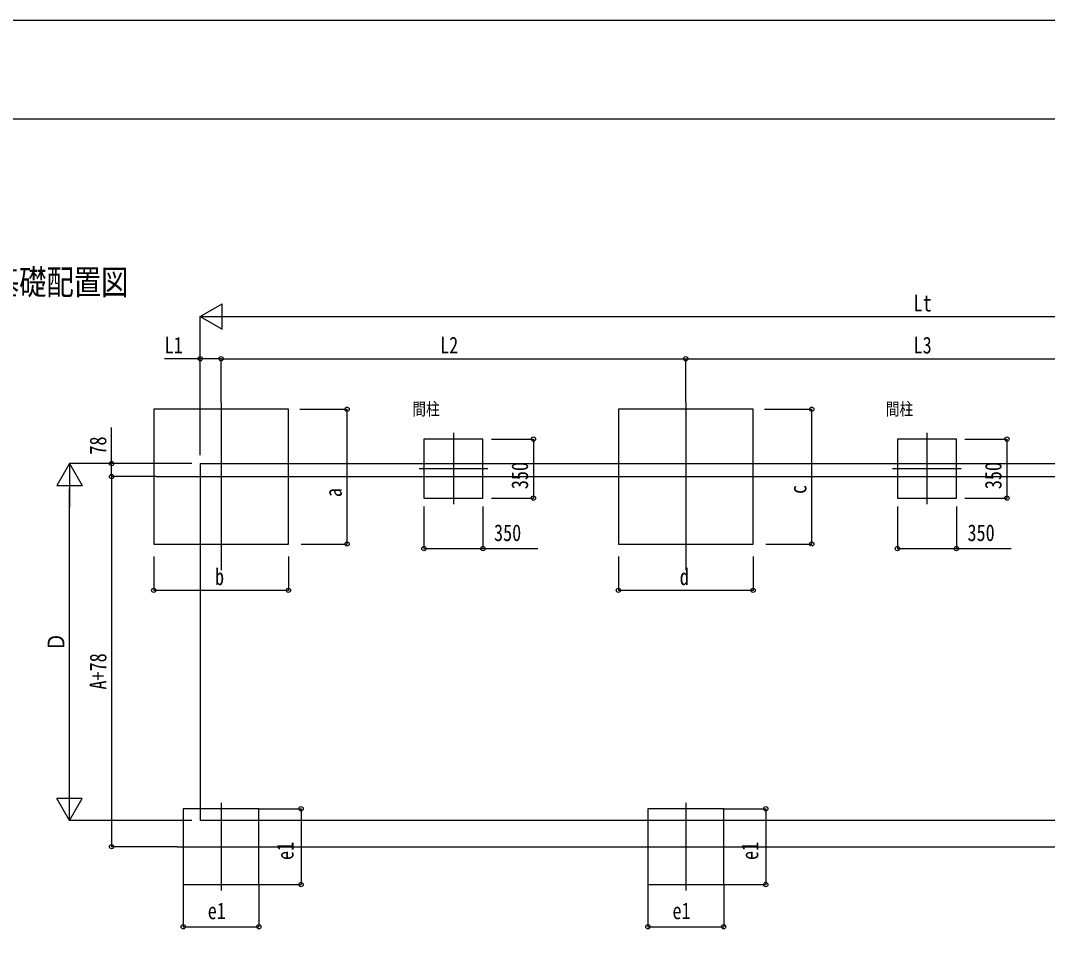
# Model space of a CAD drawing. Units: millimetres, scale not verified. Extents: x -12615 to 12615, y -8910 to 8910.
# Drawn here: x -7224 to -1125, y 3425 to 8910 of the extents above; entities that cross this region are included whole.
import ezdxf
from ezdxf.enums import TextEntityAlignment as Align

# ---------------------------------------------------------------- set-up
doc = ezdxf.new("R2010")
doc.units = ezdxf.units.MM
doc.header["$LTSCALE"] = 40
for name, color, linetype in [('0-2_USER1', 3, 'Continuous'), ('0-3_YKK_12', 2, 'Continuous'), ('0-5_YKK_A1', 4, 'Continuous'), ('0-6_YKK_D', 6, 'Continuous'), ('0-7_YKK_ZWAK', 7, 'Continuous')]:
    doc.layers.add(name, color=color, linetype=linetype)
doc.styles.add('ＭＳ ゴシック', font='')
doc.styles.get('ＭＳ ゴシック').set_extended_font_data('MS Gothic')

msp = doc.modelspace()

# ---------------------------------------------------------------- linework, layer by layer
at = {"layer": '0-3_YKK_12'}
for p, q in [((-6032.79, 6642.29), (-6032.79, 5647.12)), ((-3272.79, 6642.29), (-3272.79, 5647.12)), ((-4652.79, 6461.32), (-4652.79, 6038.7)), ((-1840.79, 6461.32), (-1840.79, 6038.7)), ((-4856.52, 6250.01), (-4449.06, 6250.01)), ((-2044.52, 6250.01), (-1637.06, 6250.01)), ((-6417.76, 6202.21), (-3098.65, 6202.21)), ((-3553.75, 6202.21), (2629.35, 6202.21)), ((-6032.79, 4265.21), (-6032.79, 3745.21)), ((-3272.79, 4265.21), (-3272.79, 3745.21)), ((-6292.79, 4005.21), (2611.21, 4005.21))]:
    msp.add_line(p, q, dxfattribs=at)
at = {"layer": '0-5_YKK_A1'}
for p, q in [((-6156.79, 6280.01), (2475.21, 6280.01)), ((-6156.79, 6280.01), (-6156.79, 4161.63)), ((2475.21, 4161.63), (-6156.79, 4161.63))]:
    msp.add_line(p, q, dxfattribs=at)
for points in [[(-6432.79, 5802.21), (-5632.79, 5802.21), (-5632.79, 6602.21), (-6432.79, 6602.21)], [(-3672.79, 5802.21), (-2872.79, 5802.21), (-2872.79, 6602.21), (-3672.79, 6602.21)], [(-4827.79, 6075.01), (-4477.79, 6075.01), (-4477.79, 6425.01), (-4827.79, 6425.01)], [(-2015.79, 6075.01), (-1665.79, 6075.01), (-1665.79, 6425.01), (-2015.79, 6425.01)], [(-6257.79, 3780.21), (-5807.79, 3780.21), (-5807.79, 4230.21), (-6257.79, 4230.21)], [(-3497.79, 3780.21), (-3047.79, 3780.21), (-3047.79, 4230.21), (-3497.79, 4230.21)]]:
    msp.add_lwpolyline(points, close=True, dxfattribs=at)
at = {"layer": '0-6_YKK_D'}
for p, q in [((-6156.79, 7152.21), (-6026.89, 7227.21)), ((-6026.89, 7077.21), (-6026.89, 7227.21)), ((-6156.79, 6330.01), (-6156.79, 7153.21)), ((-6156.79, 7152.21), (-6026.89, 7077.21)), ((-6156.79, 7152.21), (-5896.98, 7152.21)), ((-6006.79, 7152.21), (2325.21, 7152.21)), ((-6156.79, 6330.01), (-6156.79, 6903.21)), ((-6032.79, 6643.29), (-6032.79, 6903.21)), ((-6032.79, 6643.29), (-6032.79, 6903.21)), ((-6032.79, 6902.21), (-3272.79, 6902.21)), ((-3272.79, 6642.29), (-3272.79, 6903.21)), ((-3272.79, 6642.29), (-3272.79, 6903.21)), ((-3272.79, 6902.21), (-408.79, 6902.21)), ((-5565.63, 6602.21), (-5283.68, 6602.21)), ((-5284.68, 5802.21), (-5284.68, 6602.21)), ((-2805.63, 6602.21), (-2523.68, 6602.21)), ((-2524.68, 5802.21), (-2524.68, 6602.21)), ((-4426.79, 6425.01), (-4176.79, 6425.01)), ((-4177.79, 6425.01), (-4177.79, 6075.01)), ((-1614.79, 6425.01), (-1364.79, 6425.01)), ((-1365.79, 6425.01), (-1365.79, 6075.01)), ((-6932.79, 6280.01), (-7007.79, 6150.11)), ((-6206.79, 6280.01), (-6933.79, 6280.01)), ((-6932.79, 6280.01), (-6857.79, 6150.11)), ((-6932.79, 6280.01), (-6932.79, 6020.2)), ((-6206.79, 6280.01), (-6683.79, 6280.01)), ((-6475.23, 6202.21), (-6683.79, 6202.21)), ((-6418.76, 6202.21), (-6683.79, 6202.21)), ((-6682.79, 6202.21), (-6682.79, 4005.21)), ((-7007.79, 6150.11), (-6857.79, 6150.11)), ((-6932.79, 4311.63), (-6932.79, 6130.01)), ((-4426.79, 6075.01), (-4176.79, 6075.01)), ((-1614.79, 6075.01), (-1364.79, 6075.01)), ((-4827.79, 6024.01), (-4827.79, 5774.01)), ((-4477.79, 6024.01), (-4477.79, 5774.01)), ((-2015.79, 6024.01), (-2015.79, 5774.01)), ((-1665.79, 6024.01), (-1665.79, 5774.01)), ((-5557.79, 5802.21), (-5283.68, 5802.21)), ((-2797.79, 5802.21), (-2523.68, 5802.21)), ((-6432.79, 5728.01), (-6432.79, 5526.21)), ((-5632.79, 5728.19), (-5632.79, 5526.21)), ((-3672.79, 5728.01), (-3672.79, 5526.21)), ((-2872.79, 5728.19), (-2872.79, 5526.21)), ((-6432.79, 5527.21), (-5632.79, 5527.21)), ((-3672.79, 5527.21), (-2872.79, 5527.21)), ((-6932.79, 4161.63), (-6932.79, 4421.44)), ((-6932.79, 4161.63), (-7007.79, 4291.53)), ((-6857.79, 4291.53), (-7007.79, 4291.53)), ((-6932.79, 4161.63), (-6857.79, 4291.53)), ((-5806.79, 4230.21), (-5556.79, 4230.21)), ((-5557.79, 4230.21), (-5557.79, 3780.21)), ((-3046.79, 4230.21), (-2796.79, 4230.21)), ((-2797.79, 4230.21), (-2797.79, 3780.21)), ((-6206.79, 4161.63), (-6933.79, 4161.63)), ((-6293.79, 4005.21), (-6683.79, 4005.21)), ((-6257.79, 3779.21), (-6257.79, 3529.21)), ((-5807.79, 3779.21), (-5807.79, 3529.21)), ((-5806.79, 3780.21), (-5556.79, 3780.21)), ((-3497.79, 3779.21), (-3497.79, 3529.21)), ((-3047.79, 3779.21), (-3047.79, 3529.21)), ((-3046.79, 3780.21), (-2796.79, 3780.21)), ((-6257.79, 3530.21), (-5807.79, 3530.21)), ((-3497.79, 3530.21), (-3047.79, 3530.21))]:
    msp.add_line(p, q, dxfattribs=at)
for points in [[(-6032.79, 6902.21), (-6156.79, 6902.21), (-6369.52, 6902.21)], [(-6682.79, 6202.21), (-6682.79, 6280.01), (-6682.79, 6493.41)], [(-4827.79, 5775.01), (-4477.79, 5775.01), (-4151.99, 5775.01)], [(-2015.79, 5775.01), (-1665.79, 5775.01), (-1339.99, 5775.01)]]:
    msp.add_lwpolyline(points, dxfattribs=at)
for centre in [(-6156.79, 6902.21), (-6032.79, 6902.21), (-6032.79, 6902.21), (-3272.79, 6902.21), (-3272.79, 6902.21), (-5284.68, 6602.21), (-2524.68, 6602.21), (-4177.79, 6425.01), (-1365.79, 6425.01), (-6682.79, 6280.01), (-6682.79, 6202.21), (-6682.79, 6202.21), (-4177.79, 6075.01), (-1365.79, 6075.01), (-5284.68, 5802.21), (-2524.68, 5802.21), (-4827.79, 5775.01), (-4477.79, 5775.01), (-2015.79, 5775.01), (-1665.79, 5775.01), (-6432.79, 5527.21), (-5632.79, 5527.21), (-3672.79, 5527.21), (-2872.79, 5527.21), (-5557.79, 4230.21), (-2797.79, 4230.21), (-6682.79, 4005.21), (-5557.79, 3780.21), (-2797.79, 3780.21), (-6257.79, 3530.21), (-5807.79, 3530.21), (-3497.79, 3530.21), (-3047.79, 3530.21)]:
    msp.add_circle(centre, 12.75, dxfattribs=at)
at = {"layer": '0-7_YKK_ZWAK'}
msp.add_line((11685.06, 8325), (-11714.94, 8325), dxfattribs=at)
msp.add_lwpolyline([(-12615, -8910), (12615, -8910), (12615, 8910), (-12615, 8910)], close=True, dxfattribs=at)

# ---------------------------------------------------------------- texts
at = {"layer": '0-2_USER1', "style": 'ＭＳ ゴシック', "width": 0.8}
for s, height, p in [('■基礎配置図', 148.5, (-7555.83, 7238.42)), ('間柱', 74.23, (-4896.65, 6544.67)), ('間柱', 74.23, (-2084.65, 6544.67))]:
    msp.add_text(s, height=height, dxfattribs=at).set_placement(p, align=Align.BOTTOM_LEFT)
at = {"layer": '0-6_YKK_D', "style": 'ＭＳ ゴシック', "width": 0.8}
for s, p in [('Lt', (-1919.99, 7153.21)), ('L1', (-6367.86, 6903.88)), ('L2', (-4731.99, 6903.88)), ('L3', (-1919.99, 6903.88)), ('350', (-4411.79, 5790.01)), ('350', (-1599.79, 5790.01)), ('b', (-6068.79, 5528.54)), ('d', (-3308.79, 5528.54)), ('e1', (-6111.99, 3545.21)), ('e1', (-3351.99, 3545.21))]:
    msp.add_text(s, height=98.97, dxfattribs=at).set_placement(p, align=Align.BOTTOM_LEFT)
for s, p in [('78', (-6684.79, 6333.01)), ('350', (-4179.79, 6127.61)), ('350', (-1367.79, 6127.61)), ('a', (-5286.35, 6080.69)), ('c', (-2526.68, 6099.24)), ('Ｄ', (-6933.79, 5166.82)), ('A+78', (-6684.46, 4938.11)), ('e1', (-5572.79, 3926.01)), ('e1', (-2812.79, 3926.01))]:
    msp.add_text(s, height=98.97, rotation=90, dxfattribs=at).set_placement(p, align=Align.BOTTOM_LEFT)

doc.saveas('drawing.dxf')
